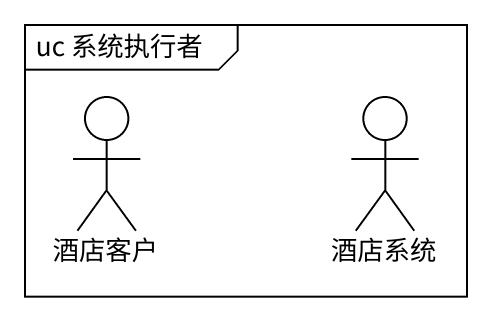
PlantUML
@startuml
mainframe uc 系统执行者
actor 酒店客户
actor 酒店系统
@enduml
